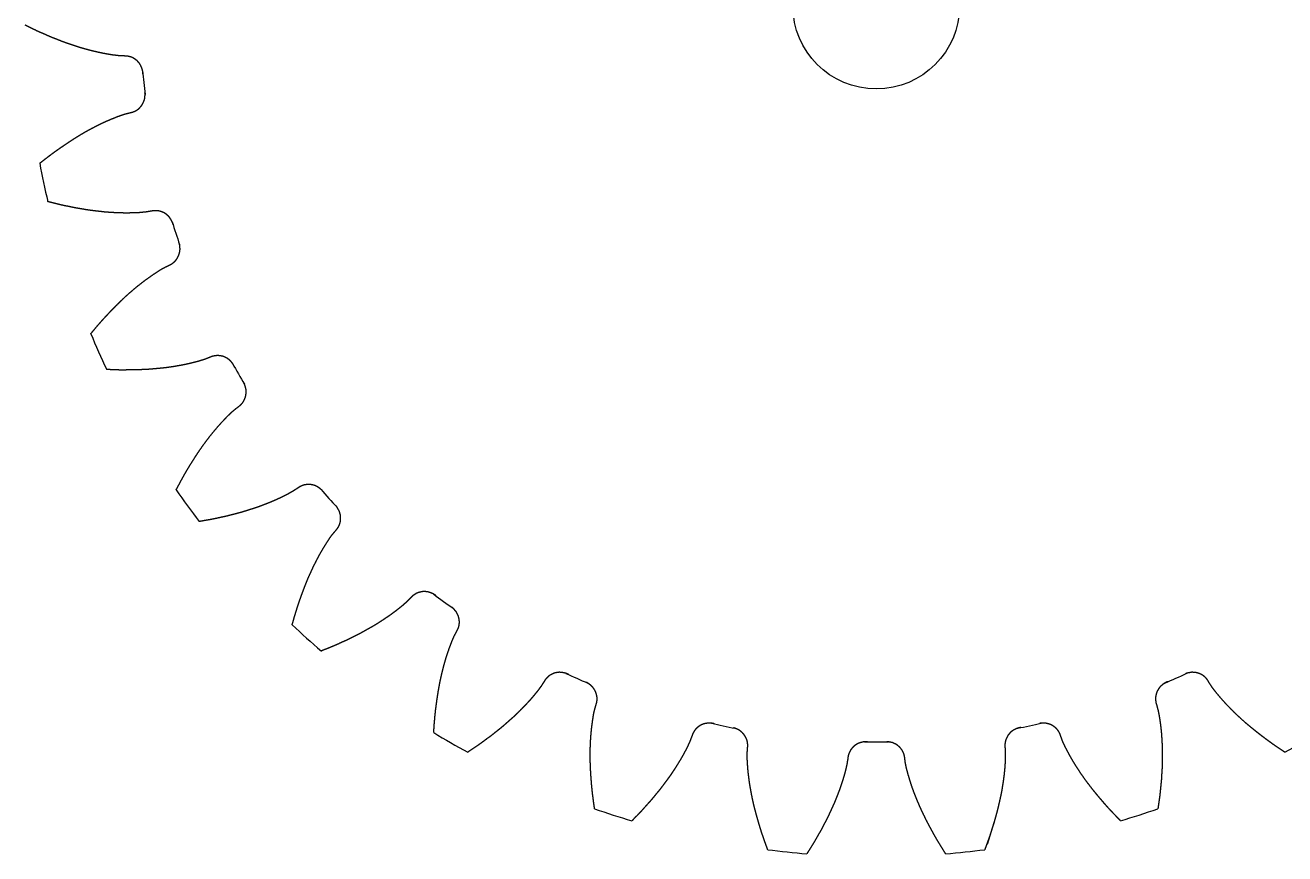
# Model space of a CAD drawing. Header units: millimetres. Extents: x -220 to 558, y -86 to 300.
# Drawn here: x 494.01 to 529.52, y 26.08 to 49.45 of the extents above; entities that cross this region are included whole.
import ezdxf

# ---------------------------------------------------------------- set-up
doc = ezdxf.new("R2010")
doc.units = ezdxf.units.MM
doc.header["$MEASUREMENT"] = 0
doc.layers.add('Untitled v10_Sketch14', color=7, linetype='Continuous')

msp = doc.modelspace()

# ---------------------------------------------------------------- linework, layer by layer
at = {"layer": 'Untitled v10_Sketch14'}
msp.add_line((521.35, 27.076), (521.125, 26.34), dxfattribs=at)
msp.add_circle((518, 50), 2.35, dxfattribs=at)
for centre, radius, start, end in [((518, 50), 20.765, 185.0748, 186.9402), ((518.37, 50.079), 24.379, 190.7016, 193.3011), ((518, 50), 20.765, 197.0748, 198.9402), ((518.346, 50.155), 24.379, 202.7016, 205.3011), ((518, 50), 20.765, 209.0748, 210.9402), ((518.306, 50.223), 24.379, 214.7016, 217.3011), ((518, 50), 20.765, 221.0748, 222.9402), ((518, 50), 20.765, 233.0748, 234.9402), ((518.253, 50.282), 24.379, 226.7016, 229.3011), ((518, 50), 20.765, 245.0748, 246.9402), ((518, 50), 20.765, 293.0748, 294.9402), ((518.189, 50.328), 24.379, 238.7016, 241.3011), ((518, 50), 20.765, 257.0748, 258.9402), ((518, 50), 20.764, 281.0748, 282.9402), ((517.81, 50.328), 24.379, 298.7016, 301.3011), ((518, 50), 20.765, 269.0748, 270.9402), ((518.116, 50.36), 24.379, 250.7016, 253.3011), ((517.882, 50.36), 24.379, 286.7016, 289.3011), ((518.039, 50.377), 24.379, 262.7016, 265.3011), ((517.96, 50.377), 24.379, 274.7016, 277.3011)]:
    msp.add_arc(centre, radius, start, end, dxfattribs=at)
for points in [[(497.325, 48.074), (497.326, 48.077), (497.326, 48.085), (497.327, 48.097), (497.326, 48.114), (497.323, 48.138), (497.317, 48.163), (497.31, 48.191), (497.301, 48.219), (497.291, 48.247), (497.281, 48.274), (497.27, 48.299), (497.259, 48.32), (497.249, 48.339), (497.239, 48.355), (497.229, 48.368), (497.218, 48.381), (497.208, 48.394), (497.197, 48.406), (497.186, 48.418), (497.176, 48.429), (497.167, 48.439), (497.159, 48.447), (497.151, 48.454), (497.141, 48.462), (497.13, 48.47), (497.115, 48.48), (497.098, 48.492), (497.08, 48.503), (497.062, 48.515), (497.045, 48.524), (497.03, 48.532), (497.017, 48.538), (497.004, 48.543), (496.992, 48.547), (496.98, 48.551), (496.967, 48.555), (496.953, 48.559), (496.936, 48.563), (496.918, 48.567), (496.899, 48.571), (496.881, 48.574), (496.864, 48.576), (496.849, 48.578), (496.835, 48.578), (496.821, 48.578), (496.806, 48.578), (496.789, 48.579), (496.77, 48.58), (496.749, 48.581), (496.728, 48.583), (496.709, 48.584), (496.691, 48.584), (496.675, 48.585), (496.661, 48.585), (496.648, 48.586), (496.634, 48.587), (496.619, 48.589), (496.602, 48.591), (496.583, 48.594), (496.561, 48.596), (496.539, 48.599), (496.516, 48.601), (496.496, 48.603), (496.479, 48.605), (496.466, 48.607), (496.457, 48.609), (496.451, 48.61), (496.448, 48.611), (496.445, 48.611), (496.438, 48.612), (496.427, 48.614), (496.41, 48.616), (496.387, 48.62), (496.361, 48.624), (496.335, 48.629), (496.311, 48.633), (496.292, 48.636), (496.278, 48.639), (496.266, 48.641), (496.254, 48.643), (496.24, 48.646), (496.223, 48.649), (496.202, 48.653), (496.179, 48.658), (496.153, 48.663), (496.126, 48.669), (496.099, 48.674), (496.07, 48.681), (496.04, 48.687), (496.008, 48.695), (495.973, 48.703), (495.936, 48.712), (495.897, 48.722), (495.855, 48.732), (495.813, 48.743), (495.77, 48.755), (495.727, 48.766), (495.685, 48.777), (495.645, 48.789), (495.607, 48.8), (495.57, 48.81), (495.535, 48.821), (495.501, 48.832), (495.468, 48.842), (495.436, 48.853), (495.404, 48.864), (495.372, 48.875), (495.338, 48.886), (495.304, 48.898), (495.269, 48.91), (495.232, 48.922), (495.196, 48.934), (495.159, 48.947), (495.123, 48.959), (495.088, 48.972), (495.055, 48.984), (495.024, 48.996), (494.994, 49.008), (494.965, 49.02), (494.937, 49.031), (494.908, 49.043), (494.878, 49.055), (494.846, 49.067), (494.814, 49.079), (494.781, 49.092), (494.749, 49.105), (494.717, 49.118), (494.686, 49.131), (494.656, 49.144), (494.627, 49.158), (494.596, 49.172), (494.564, 49.187), (494.529, 49.202), (494.491, 49.218), (494.45, 49.235), (494.408, 49.253), (494.364, 49.273), (494.32, 49.294), (494.276, 49.315), (494.233, 49.336), (494.191, 49.357), (494.153, 49.376), (494.117, 49.394), (494.084, 49.41), (494.054, 49.424), (494.034, 49.434), (494.019, 49.441), (494.011, 49.445), (494.006, 49.447)], [(494.416, 45.552), (494.43, 45.564), (494.458, 45.586), (494.5, 45.619), (494.552, 45.66), (494.613, 45.707), (494.67, 45.751), (494.723, 45.791), (494.772, 45.828), (494.818, 45.862), (494.862, 45.893), (494.904, 45.923), (494.945, 45.952), (494.986, 45.981), (495.029, 46.01), (495.074, 46.041), (495.12, 46.072), (495.169, 46.105), (495.22, 46.14), (495.274, 46.175), (495.329, 46.211), (495.387, 46.248), (495.447, 46.286), (495.51, 46.325), (495.576, 46.365), (495.644, 46.405), (495.716, 46.446), (495.79, 46.487), (495.866, 46.529), (495.943, 46.569), (496.021, 46.61), (496.099, 46.648), (496.176, 46.685), (496.25, 46.72), (496.323, 46.752), (496.392, 46.782), (496.457, 46.809), (496.519, 46.835), (496.578, 46.858), (496.632, 46.879), (496.684, 46.898), (496.732, 46.916), (496.779, 46.931), (496.824, 46.944), (496.867, 46.956), (496.91, 46.966), (496.952, 46.976), (496.994, 46.986), (497.035, 46.997), (497.076, 47.012), (497.115, 47.029), (497.153, 47.051), (497.189, 47.076), (497.222, 47.105), (497.251, 47.136), (497.277, 47.167), (497.299, 47.196), (497.315, 47.222), (497.327, 47.242), (497.334, 47.257), (497.339, 47.267), (497.343, 47.277), (497.347, 47.289), (497.353, 47.304), (497.36, 47.323), (497.367, 47.341), (497.372, 47.357), (497.375, 47.369), (497.376, 47.379), (497.377, 47.39), (497.378, 47.405), (497.38, 47.424), (497.383, 47.446), (497.386, 47.47), (497.388, 47.492), (497.388, 47.51), (497.387, 47.522), (497.385, 47.53), (497.383, 47.534), (497.382, 47.535)], [(498.177, 43.817), (498.177, 43.821), (498.176, 43.828), (498.174, 43.84), (498.17, 43.857), (498.162, 43.879), (498.151, 43.903), (498.138, 43.928), (498.124, 43.954), (498.108, 43.98), (498.092, 44.004), (498.076, 44.026), (498.061, 44.045), (498.048, 44.061), (498.034, 44.074), (498.022, 44.085), (498.009, 44.096), (497.996, 44.106), (497.983, 44.116), (497.97, 44.125), (497.958, 44.134), (497.947, 44.142), (497.937, 44.148), (497.928, 44.153), (497.917, 44.158), (497.904, 44.164), (497.887, 44.171), (497.869, 44.179), (497.849, 44.187), (497.829, 44.194), (497.81, 44.2), (497.794, 44.204), (497.779, 44.207), (497.766, 44.21), (497.753, 44.211), (497.741, 44.212), (497.728, 44.214), (497.712, 44.214), (497.695, 44.215), (497.677, 44.215), (497.658, 44.215), (497.639, 44.214), (497.622, 44.213), (497.607, 44.211), (497.593, 44.209), (497.58, 44.206), (497.565, 44.203), (497.548, 44.2), (497.529, 44.197), (497.508, 44.194), (497.488, 44.191), (497.468, 44.188), (497.451, 44.185), (497.436, 44.182), (497.422, 44.18), (497.408, 44.178), (497.394, 44.176), (497.379, 44.175), (497.362, 44.173), (497.343, 44.172), (497.322, 44.17), (497.299, 44.167), (497.277, 44.165), (497.256, 44.163), (497.239, 44.161), (497.226, 44.16), (497.217, 44.16), (497.211, 44.16), (497.208, 44.16), (497.204, 44.16), (497.198, 44.16), (497.187, 44.159), (497.169, 44.158), (497.146, 44.157), (497.12, 44.156), (497.093, 44.154), (497.07, 44.154), (497.05, 44.153), (497.036, 44.152), (497.023, 44.152), (497.012, 44.152), (496.997, 44.151), (496.98, 44.151), (496.959, 44.151), (496.935, 44.15), (496.909, 44.15), (496.881, 44.15), (496.853, 44.15), (496.824, 44.15), (496.793, 44.15), (496.76, 44.151), (496.724, 44.152), (496.686, 44.153), (496.645, 44.154), (496.603, 44.156), (496.559, 44.158), (496.514, 44.16), (496.47, 44.162), (496.427, 44.165), (496.386, 44.167), (496.346, 44.17), (496.308, 44.173), (496.271, 44.176), (496.236, 44.179), (496.201, 44.183), (496.168, 44.187), (496.134, 44.191), (496.1, 44.195), (496.065, 44.199), (496.029, 44.203), (495.992, 44.207), (495.954, 44.212), (495.915, 44.216), (495.877, 44.221), (495.839, 44.226), (495.803, 44.231), (495.768, 44.236), (495.735, 44.241), (495.703, 44.246), (495.673, 44.252), (495.642, 44.257), (495.611, 44.263), (495.579, 44.268), (495.546, 44.273), (495.512, 44.279), (495.478, 44.284), (495.443, 44.29), (495.409, 44.296), (495.377, 44.303), (495.344, 44.31), (495.312, 44.317), (495.28, 44.324), (495.245, 44.332), (495.208, 44.339), (495.167, 44.347), (495.124, 44.355), (495.079, 44.365), (495.032, 44.375), (494.984, 44.386), (494.936, 44.397), (494.89, 44.409), (494.846, 44.421), (494.804, 44.431), (494.765, 44.441), (494.729, 44.45), (494.697, 44.458), (494.675, 44.464), (494.66, 44.467), (494.65, 44.47), (494.646, 44.471)], [(495.856, 40.746), (495.868, 40.76), (495.891, 40.788), (495.924, 40.828), (495.967, 40.879), (496.017, 40.939), (496.063, 40.993), (496.107, 41.043), (496.147, 41.09), (496.185, 41.132), (496.221, 41.172), (496.256, 41.21), (496.29, 41.247), (496.325, 41.284), (496.361, 41.322), (496.398, 41.361), (496.437, 41.401), (496.478, 41.444), (496.521, 41.488), (496.565, 41.533), (496.612, 41.581), (496.661, 41.629), (496.712, 41.679), (496.766, 41.729), (496.822, 41.782), (496.88, 41.836), (496.942, 41.89), (497.005, 41.946), (497.071, 42.002), (497.138, 42.059), (497.206, 42.114), (497.274, 42.168), (497.342, 42.22), (497.408, 42.27), (497.471, 42.316), (497.533, 42.36), (497.591, 42.4), (497.647, 42.438), (497.699, 42.472), (497.748, 42.504), (497.794, 42.534), (497.838, 42.561), (497.881, 42.586), (497.922, 42.608), (497.962, 42.629), (498.001, 42.648), (498.041, 42.666), (498.08, 42.684), (498.118, 42.704), (498.154, 42.726), (498.189, 42.752), (498.222, 42.781), (498.251, 42.813), (498.278, 42.848), (498.3, 42.885), (498.319, 42.92), (498.334, 42.954), (498.345, 42.982), (498.352, 43.004), (498.356, 43.02), (498.359, 43.031), (498.36, 43.041), (498.362, 43.054), (498.365, 43.071), (498.368, 43.09), (498.37, 43.109), (498.372, 43.126), (498.372, 43.138), (498.372, 43.148), (498.37, 43.159), (498.368, 43.174), (498.367, 43.193), (498.365, 43.216), (498.363, 43.239), (498.36, 43.261), (498.356, 43.279), (498.352, 43.291), (498.349, 43.298), (498.347, 43.301), (498.345, 43.303)], [(499.896, 39.831), (499.895, 39.834), (499.893, 39.842), (499.888, 39.853), (499.88, 39.868), (499.868, 39.888), (499.852, 39.91), (499.835, 39.932), (499.815, 39.954), (499.795, 39.975), (499.774, 39.996), (499.754, 40.014), (499.735, 40.029), (499.718, 40.042), (499.703, 40.053), (499.688, 40.061), (499.673, 40.068), (499.659, 40.076), (499.643, 40.082), (499.629, 40.089), (499.615, 40.095), (499.603, 40.1), (499.592, 40.104), (499.582, 40.108), (499.57, 40.111), (499.556, 40.114), (499.539, 40.117), (499.519, 40.121), (499.498, 40.124), (499.477, 40.127), (499.457, 40.129), (499.44, 40.13), (499.425, 40.13), (499.412, 40.129), (499.399, 40.128), (499.387, 40.127), (499.374, 40.125), (499.359, 40.123), (499.342, 40.12), (499.324, 40.116), (499.305, 40.112), (499.287, 40.108), (499.27, 40.103), (499.256, 40.098), (499.243, 40.092), (499.231, 40.087), (499.217, 40.081), (499.201, 40.074), (499.183, 40.067), (499.163, 40.06), (499.144, 40.053), (499.126, 40.046), (499.109, 40.04), (499.095, 40.034), (499.081, 40.028), (499.069, 40.024), (499.056, 40.019), (499.041, 40.015), (499.025, 40.01), (499.006, 40.004), (498.986, 39.998), (498.964, 39.991), (498.943, 39.984), (498.923, 39.978), (498.907, 39.972), (498.894, 39.969), (498.885, 39.967), (498.88, 39.966), (498.876, 39.965), (498.873, 39.964), (498.867, 39.962), (498.856, 39.959), (498.839, 39.955), (498.817, 39.949), (498.791, 39.942), (498.766, 39.935), (498.743, 39.93), (498.724, 39.925), (498.709, 39.921), (498.698, 39.919), (498.686, 39.916), (498.672, 39.913), (498.655, 39.909), (498.635, 39.904), (498.611, 39.899), (498.586, 39.893), (498.559, 39.887), (498.531, 39.881), (498.503, 39.875), (498.472, 39.869), (498.44, 39.863), (498.405, 39.856), (498.367, 39.849), (498.327, 39.842), (498.285, 39.835), (498.242, 39.828), (498.198, 39.82), (498.155, 39.813), (498.112, 39.807), (498.071, 39.801), (498.031, 39.795), (497.993, 39.79), (497.957, 39.786), (497.921, 39.782), (497.887, 39.778), (497.854, 39.775), (497.82, 39.771), (497.786, 39.768), (497.751, 39.765), (497.715, 39.762), (497.677, 39.758), (497.639, 39.755), (497.601, 39.751), (497.562, 39.748), (497.524, 39.744), (497.487, 39.742), (497.452, 39.739), (497.419, 39.738), (497.387, 39.736), (497.356, 39.735), (497.325, 39.734), (497.293, 39.733), (497.261, 39.732), (497.228, 39.73), (497.193, 39.728), (497.158, 39.726), (497.123, 39.725), (497.089, 39.724), (497.055, 39.723), (497.023, 39.724), (496.99, 39.724), (496.956, 39.724), (496.921, 39.725), (496.883, 39.724), (496.842, 39.723), (496.798, 39.723), (496.751, 39.722), (496.703, 39.722), (496.654, 39.723), (496.605, 39.725), (496.557, 39.726), (496.512, 39.728), (496.468, 39.73), (496.428, 39.732), (496.392, 39.733), (496.359, 39.735), (496.336, 39.735), (496.32, 39.736), (496.31, 39.736), (496.306, 39.736)], [(498.264, 36.344), (498.272, 36.361), (498.289, 36.393), (498.313, 36.439), (498.345, 36.498), (498.381, 36.566), (498.415, 36.629), (498.447, 36.687), (498.477, 36.741), (498.506, 36.79), (498.533, 36.837), (498.559, 36.881), (498.585, 36.925), (498.611, 36.968), (498.638, 37.012), (498.666, 37.058), (498.696, 37.106), (498.727, 37.156), (498.76, 37.208), (498.794, 37.262), (498.83, 37.318), (498.868, 37.375), (498.908, 37.434), (498.949, 37.495), (498.993, 37.558), (499.039, 37.623), (499.088, 37.689), (499.139, 37.757), (499.191, 37.826), (499.245, 37.895), (499.3, 37.963), (499.356, 38.03), (499.411, 38.095), (499.465, 38.157), (499.518, 38.216), (499.569, 38.271), (499.617, 38.323), (499.664, 38.371), (499.708, 38.416), (499.749, 38.458), (499.788, 38.496), (499.826, 38.532), (499.862, 38.565), (499.897, 38.595), (499.932, 38.624), (499.967, 38.65), (500.002, 38.676), (500.036, 38.702), (500.069, 38.73), (500.1, 38.759), (500.129, 38.792), (500.155, 38.827), (500.177, 38.864), (500.196, 38.904), (500.21, 38.944), (500.221, 38.983), (500.229, 39.019), (500.233, 39.049), (500.236, 39.072), (500.237, 39.089), (500.237, 39.1), (500.236, 39.11), (500.236, 39.123), (500.235, 39.14), (500.233, 39.159), (500.232, 39.179), (500.23, 39.195), (500.228, 39.207), (500.225, 39.217), (500.221, 39.227), (500.217, 39.241), (500.211, 39.26), (500.204, 39.282), (500.198, 39.304), (500.19, 39.325), (500.183, 39.342), (500.177, 39.353), (500.172, 39.358), (500.169, 39.361), (500.167, 39.363)], [(502.406, 36.289), (502.404, 36.292), (502.4, 36.299), (502.394, 36.309), (502.383, 36.322), (502.366, 36.339), (502.347, 36.357), (502.325, 36.375), (502.301, 36.393), (502.277, 36.409), (502.252, 36.425), (502.229, 36.439), (502.207, 36.45), (502.188, 36.459), (502.171, 36.466), (502.155, 36.471), (502.139, 36.475), (502.123, 36.479), (502.107, 36.483), (502.091, 36.486), (502.076, 36.489), (502.063, 36.492), (502.052, 36.493), (502.041, 36.494), (502.029, 36.495), (502.015, 36.495), (501.997, 36.495), (501.977, 36.494), (501.955, 36.493), (501.934, 36.491), (501.915, 36.489), (501.898, 36.487), (501.883, 36.484), (501.87, 36.48), (501.858, 36.477), (501.846, 36.473), (501.834, 36.468), (501.82, 36.463), (501.804, 36.457), (501.787, 36.449), (501.769, 36.441), (501.752, 36.433), (501.737, 36.425), (501.725, 36.417), (501.713, 36.409), (501.702, 36.401), (501.69, 36.392), (501.675, 36.383), (501.659, 36.372), (501.642, 36.361), (501.624, 36.35), (501.607, 36.34), (501.593, 36.33), (501.58, 36.321), (501.568, 36.313), (501.557, 36.306), (501.545, 36.298), (501.531, 36.291), (501.516, 36.283), (501.499, 36.274), (501.481, 36.263), (501.461, 36.252), (501.442, 36.241), (501.424, 36.23), (501.409, 36.222), (501.397, 36.216), (501.389, 36.212), (501.384, 36.21), (501.381, 36.208), (501.377, 36.207), (501.372, 36.204), (501.362, 36.198), (501.347, 36.19), (501.326, 36.18), (501.302, 36.168), (501.279, 36.156), (501.257, 36.146), (501.24, 36.137), (501.226, 36.131), (501.216, 36.126), (501.205, 36.121), (501.192, 36.115), (501.176, 36.107), (501.157, 36.098), (501.135, 36.088), (501.111, 36.077), (501.086, 36.066), (501.061, 36.054), (501.034, 36.043), (501.005, 36.03), (500.975, 36.017), (500.942, 36.004), (500.907, 35.989), (500.869, 35.974), (500.83, 35.958), (500.789, 35.942), (500.747, 35.926), (500.706, 35.91), (500.666, 35.895), (500.627, 35.88), (500.589, 35.866), (500.553, 35.854), (500.518, 35.842), (500.485, 35.83), (500.452, 35.82), (500.42, 35.809), (500.387, 35.799), (500.355, 35.789), (500.321, 35.779), (500.286, 35.768), (500.251, 35.757), (500.214, 35.745), (500.177, 35.734), (500.14, 35.722), (500.104, 35.711), (500.068, 35.701), (500.034, 35.691), (500.002, 35.683), (499.971, 35.675), (499.941, 35.667), (499.911, 35.66), (499.881, 35.652), (499.849, 35.644), (499.817, 35.636), (499.783, 35.627), (499.75, 35.618), (499.716, 35.609), (499.682, 35.601), (499.65, 35.593), (499.618, 35.587), (499.585, 35.58), (499.552, 35.574), (499.518, 35.566), (499.481, 35.558), (499.441, 35.549), (499.398, 35.539), (499.352, 35.529), (499.305, 35.519), (499.257, 35.51), (499.209, 35.501), (499.162, 35.493), (499.117, 35.485), (499.074, 35.478), (499.034, 35.471), (498.998, 35.465), (498.966, 35.459), (498.943, 35.455), (498.928, 35.452), (498.918, 35.45), (498.914, 35.45)], [(501.534, 32.539), (501.539, 32.557), (501.549, 32.592), (501.563, 32.642), (501.581, 32.706), (501.603, 32.781), (501.623, 32.849), (501.643, 32.913), (501.661, 32.972), (501.678, 33.026), (501.695, 33.077), (501.711, 33.126), (501.727, 33.174), (501.744, 33.221), (501.761, 33.27), (501.779, 33.321), (501.798, 33.374), (501.819, 33.43), (501.84, 33.487), (501.862, 33.547), (501.886, 33.609), (501.911, 33.673), (501.937, 33.739), (501.965, 33.808), (501.995, 33.878), (502.027, 33.951), (502.061, 34.026), (502.096, 34.103), (502.133, 34.181), (502.172, 34.26), (502.212, 34.338), (502.252, 34.415), (502.292, 34.49), (502.332, 34.562), (502.372, 34.631), (502.41, 34.696), (502.447, 34.756), (502.482, 34.813), (502.516, 34.866), (502.548, 34.915), (502.578, 34.961), (502.607, 35.004), (502.636, 35.044), (502.664, 35.081), (502.692, 35.116), (502.721, 35.149), (502.749, 35.182), (502.777, 35.214), (502.804, 35.248), (502.829, 35.283), (502.85, 35.321), (502.868, 35.361), (502.882, 35.402), (502.892, 35.445), (502.898, 35.487), (502.9, 35.527), (502.9, 35.564), (502.898, 35.594), (502.896, 35.618), (502.894, 35.634), (502.891, 35.645), (502.889, 35.655), (502.885, 35.667), (502.881, 35.683), (502.876, 35.702), (502.87, 35.721), (502.865, 35.737), (502.86, 35.748), (502.855, 35.757), (502.85, 35.766), (502.842, 35.779), (502.833, 35.796), (502.822, 35.816), (502.81, 35.837), (502.799, 35.855), (502.788, 35.871), (502.78, 35.88), (502.774, 35.884), (502.77, 35.886), (502.769, 35.887)], [(505.597, 33.347), (505.595, 33.349), (505.59, 33.355), (505.581, 33.363), (505.568, 33.374), (505.548, 33.388), (505.525, 33.401), (505.5, 33.414), (505.474, 33.426), (505.446, 33.437), (505.419, 33.447), (505.393, 33.456), (505.37, 33.463), (505.349, 33.467), (505.331, 33.47), (505.314, 33.472), (505.297, 33.473), (505.281, 33.473), (505.264, 33.474), (505.248, 33.474), (505.233, 33.474), (505.22, 33.473), (505.209, 33.473), (505.198, 33.472), (505.186, 33.47), (505.172, 33.467), (505.155, 33.463), (505.135, 33.458), (505.114, 33.452), (505.094, 33.446), (505.075, 33.44), (505.059, 33.434), (505.046, 33.428), (505.034, 33.422), (505.023, 33.416), (505.012, 33.41), (505, 33.403), (504.988, 33.395), (504.973, 33.385), (504.958, 33.374), (504.943, 33.363), (504.928, 33.351), (504.915, 33.34), (504.904, 33.33), (504.895, 33.32), (504.885, 33.31), (504.875, 33.299), (504.863, 33.286), (504.85, 33.272), (504.835, 33.258), (504.82, 33.244), (504.806, 33.23), (504.794, 33.217), (504.783, 33.206), (504.773, 33.196), (504.763, 33.186), (504.753, 33.177), (504.742, 33.167), (504.729, 33.155), (504.714, 33.143), (504.698, 33.129), (504.681, 33.114), (504.664, 33.099), (504.649, 33.085), (504.636, 33.073), (504.626, 33.065), (504.619, 33.059), (504.614, 33.056), (504.611, 33.054), (504.608, 33.052), (504.604, 33.048), (504.595, 33.041), (504.582, 33.03), (504.564, 33.015), (504.543, 32.999), (504.522, 32.982), (504.503, 32.968), (504.488, 32.956), (504.477, 32.947), (504.467, 32.939), (504.458, 32.932), (504.446, 32.923), (504.432, 32.913), (504.415, 32.9), (504.396, 32.886), (504.375, 32.87), (504.353, 32.854), (504.33, 32.837), (504.307, 32.82), (504.281, 32.802), (504.254, 32.783), (504.225, 32.763), (504.193, 32.742), (504.16, 32.719), (504.124, 32.695), (504.088, 32.671), (504.051, 32.646), (504.014, 32.622), (503.977, 32.599), (503.942, 32.576), (503.908, 32.555), (503.875, 32.535), (503.844, 32.516), (503.814, 32.498), (503.784, 32.481), (503.754, 32.464), (503.725, 32.448), (503.695, 32.431), (503.664, 32.414), (503.633, 32.396), (503.6, 32.378), (503.567, 32.359), (503.533, 32.34), (503.499, 32.321), (503.465, 32.303), (503.433, 32.285), (503.402, 32.269), (503.372, 32.254), (503.343, 32.239), (503.315, 32.226), (503.288, 32.212), (503.259, 32.199), (503.231, 32.184), (503.201, 32.169), (503.17, 32.153), (503.139, 32.137), (503.107, 32.122), (503.076, 32.107), (503.046, 32.093), (503.016, 32.08), (502.986, 32.067), (502.955, 32.053), (502.922, 32.039), (502.888, 32.023), (502.851, 32.006), (502.811, 31.987), (502.769, 31.968), (502.725, 31.949), (502.679, 31.93), (502.634, 31.911), (502.59, 31.893), (502.547, 31.876), (502.507, 31.86), (502.47, 31.846), (502.436, 31.832), (502.405, 31.82), (502.384, 31.811), (502.369, 31.805), (502.36, 31.801), (502.356, 31.799)], [(505.524, 29.497), (505.525, 29.516), (505.528, 29.552), (505.531, 29.604), (505.536, 29.671), (505.541, 29.748), (505.547, 29.819), (505.553, 29.885), (505.558, 29.947), (505.564, 30.003), (505.57, 30.057), (505.575, 30.108), (505.581, 30.158), (505.588, 30.208), (505.594, 30.26), (505.602, 30.313), (505.609, 30.369), (505.617, 30.427), (505.626, 30.488), (505.636, 30.552), (505.646, 30.617), (505.657, 30.685), (505.669, 30.755), (505.682, 30.828), (505.697, 30.903), (505.713, 30.981), (505.73, 31.061), (505.749, 31.144), (505.769, 31.228), (505.79, 31.313), (505.813, 31.398), (505.836, 31.482), (505.86, 31.563), (505.884, 31.642), (505.909, 31.717), (505.933, 31.789), (505.956, 31.856), (505.979, 31.919), (506.001, 31.977), (506.022, 32.032), (506.042, 32.083), (506.061, 32.131), (506.081, 32.176), (506.101, 32.218), (506.121, 32.258), (506.142, 32.297), (506.164, 32.335), (506.184, 32.373), (506.203, 32.411), (506.22, 32.451), (506.233, 32.492), (506.242, 32.534), (506.247, 32.578), (506.248, 32.622), (506.245, 32.664), (506.239, 32.704), (506.231, 32.74), (506.224, 32.769), (506.216, 32.792), (506.211, 32.807), (506.206, 32.817), (506.201, 32.827), (506.196, 32.838), (506.188, 32.853), (506.179, 32.87), (506.17, 32.887), (506.161, 32.902), (506.154, 32.912), (506.148, 32.919), (506.14, 32.927), (506.13, 32.938), (506.117, 32.953), (506.103, 32.97), (506.087, 32.988), (506.072, 33.004), (506.058, 33.017), (506.048, 33.024), (506.042, 33.027), (506.038, 33.028), (506.036, 33.029)], [(509.331, 31.132), (509.328, 31.134), (509.322, 31.138), (509.312, 31.145), (509.296, 31.153), (509.274, 31.162), (509.249, 31.17), (509.222, 31.177), (509.193, 31.184), (509.164, 31.189), (509.135, 31.193), (509.108, 31.196), (509.084, 31.198), (509.063, 31.198), (509.044, 31.198), (509.027, 31.196), (509.011, 31.193), (508.995, 31.19), (508.979, 31.187), (508.963, 31.184), (508.948, 31.18), (508.936, 31.178), (508.925, 31.175), (508.914, 31.171), (508.903, 31.167), (508.89, 31.161), (508.874, 31.153), (508.855, 31.144), (508.836, 31.135), (508.818, 31.125), (508.801, 31.115), (508.786, 31.106), (508.774, 31.097), (508.764, 31.089), (508.754, 31.08), (508.745, 31.072), (508.735, 31.063), (508.724, 31.052), (508.713, 31.04), (508.7, 31.026), (508.687, 31.012), (508.675, 30.997), (508.665, 30.984), (508.656, 30.971), (508.649, 30.96), (508.642, 30.948), (508.634, 30.935), (508.625, 30.92), (508.615, 30.904), (508.603, 30.887), (508.592, 30.869), (508.581, 30.853), (508.571, 30.838), (508.563, 30.825), (508.556, 30.813), (508.548, 30.801), (508.54, 30.79), (508.531, 30.778), (508.521, 30.764), (508.509, 30.749), (508.496, 30.732), (508.483, 30.713), (508.47, 30.695), (508.458, 30.679), (508.447, 30.665), (508.439, 30.654), (508.433, 30.648), (508.429, 30.643), (508.427, 30.641), (508.425, 30.638), (508.421, 30.633), (508.414, 30.624), (508.403, 30.611), (508.389, 30.593), (508.372, 30.572), (508.355, 30.552), (508.34, 30.534), (508.327, 30.519), (508.318, 30.508), (508.31, 30.498), (508.302, 30.489), (508.293, 30.479), (508.281, 30.465), (508.267, 30.449), (508.252, 30.431), (508.234, 30.412), (508.216, 30.391), (508.197, 30.37), (508.178, 30.349), (508.157, 30.326), (508.134, 30.302), (508.11, 30.276), (508.083, 30.248), (508.055, 30.219), (508.025, 30.188), (507.995, 30.157), (507.963, 30.125), (507.932, 30.094), (507.902, 30.064), (507.872, 30.034), (507.843, 30.007), (507.815, 29.98), (507.788, 29.955), (507.762, 29.931), (507.737, 29.908), (507.711, 29.886), (507.686, 29.863), (507.66, 29.841), (507.634, 29.818), (507.607, 29.794), (507.579, 29.769), (507.55, 29.744), (507.521, 29.718), (507.491, 29.692), (507.463, 29.667), (507.434, 29.644), (507.407, 29.621), (507.381, 29.6), (507.356, 29.58), (507.332, 29.561), (507.307, 29.542), (507.283, 29.523), (507.257, 29.503), (507.231, 29.482), (507.204, 29.46), (507.177, 29.438), (507.15, 29.416), (507.123, 29.395), (507.096, 29.375), (507.069, 29.356), (507.042, 29.337), (507.015, 29.318), (506.986, 29.297), (506.956, 29.274), (506.923, 29.249), (506.888, 29.223), (506.85, 29.195), (506.811, 29.167), (506.771, 29.139), (506.731, 29.112), (506.691, 29.085), (506.653, 29.059), (506.617, 29.036), (506.583, 29.013), (506.553, 28.993), (506.526, 28.975), (506.507, 28.962), (506.494, 28.953), (506.486, 28.947), (506.482, 28.944)], [(510.06, 27.352), (510.057, 27.37), (510.052, 27.406), (510.044, 27.457), (510.035, 27.523), (510.024, 27.6), (510.015, 27.671), (510.007, 27.737), (509.999, 27.798), (509.993, 27.855), (509.988, 27.908), (509.983, 27.959), (509.978, 28.01), (509.974, 28.06), (509.97, 28.112), (509.966, 28.166), (509.961, 28.222), (509.957, 28.281), (509.953, 28.342), (509.949, 28.406), (509.946, 28.472), (509.942, 28.541), (509.94, 28.612), (509.938, 28.686), (509.936, 28.762), (509.936, 28.842), (509.936, 28.924), (509.937, 29.009), (509.939, 29.095), (509.942, 29.183), (509.947, 29.27), (509.952, 29.357), (509.959, 29.442), (509.966, 29.524), (509.974, 29.603), (509.983, 29.678), (509.992, 29.748), (510.001, 29.814), (510.01, 29.876), (510.019, 29.934), (510.028, 29.989), (510.037, 30.04), (510.047, 30.087), (510.058, 30.133), (510.07, 30.176), (510.082, 30.219), (510.095, 30.26), (510.107, 30.301), (510.118, 30.343), (510.126, 30.385), (510.13, 30.428), (510.131, 30.472), (510.126, 30.515), (510.118, 30.558), (510.106, 30.599), (510.092, 30.637), (510.077, 30.67), (510.063, 30.697), (510.052, 30.718), (510.043, 30.732), (510.036, 30.741), (510.03, 30.749), (510.022, 30.758), (510.011, 30.771), (509.999, 30.787), (509.986, 30.802), (509.975, 30.814), (509.966, 30.822), (509.958, 30.828), (509.949, 30.835), (509.937, 30.843), (509.921, 30.855), (509.903, 30.869), (509.884, 30.883), (509.866, 30.895), (509.85, 30.905), (509.839, 30.91), (509.832, 30.912), (509.828, 30.912), (509.826, 30.912)], [(526.221, 30.932), (526.217, 30.932), (526.21, 30.93), (526.199, 30.927), (526.182, 30.92), (526.161, 30.91), (526.138, 30.897), (526.114, 30.882), (526.09, 30.865), (526.067, 30.847), (526.044, 30.828), (526.024, 30.81), (526.007, 30.793), (525.992, 30.778), (525.98, 30.763), (525.97, 30.749), (525.961, 30.736), (525.953, 30.722), (525.944, 30.707), (525.936, 30.693), (525.929, 30.681), (525.922, 30.669), (525.917, 30.659), (525.913, 30.649), (525.909, 30.638), (525.904, 30.624), (525.899, 30.607), (525.893, 30.587), (525.888, 30.567), (525.883, 30.546), (525.879, 30.527), (525.876, 30.51), (525.875, 30.495), (525.874, 30.482), (525.873, 30.469), (525.873, 30.457), (525.874, 30.443), (525.874, 30.428), (525.876, 30.411), (525.877, 30.393), (525.879, 30.374), (525.882, 30.355), (525.885, 30.338), (525.889, 30.324), (525.893, 30.31), (525.897, 30.297), (525.902, 30.283), (525.906, 30.266), (525.911, 30.248), (525.916, 30.228), (525.921, 30.207), (525.926, 30.188), (525.931, 30.171), (525.935, 30.156), (525.939, 30.143), (525.943, 30.13), (525.946, 30.116), (525.949, 30.101), (525.952, 30.084), (525.956, 30.065), (525.96, 30.044), (525.965, 30.022), (525.969, 30), (525.973, 29.98), (525.977, 29.963), (525.979, 29.95), (525.98, 29.941), (525.981, 29.936), (525.981, 29.932), (525.982, 29.929), (525.983, 29.922), (525.985, 29.911), (525.988, 29.894), (525.991, 29.871), (525.995, 29.845), (525.999, 29.819), (526.002, 29.795), (526.005, 29.776), (526.007, 29.762), (526.009, 29.75), (526.01, 29.738), (526.012, 29.724), (526.014, 29.706), (526.017, 29.685), (526.019, 29.662), (526.022, 29.636), (526.025, 29.608), (526.028, 29.58), (526.031, 29.551), (526.034, 29.52), (526.037, 29.488), (526.04, 29.452), (526.043, 29.414), (526.046, 29.373), (526.049, 29.331), (526.051, 29.287), (526.054, 29.243), (526.056, 29.198), (526.058, 29.155), (526.06, 29.114), (526.062, 29.074), (526.063, 29.035), (526.063, 28.999), (526.064, 28.963), (526.064, 28.929), (526.063, 28.895), (526.063, 28.861), (526.063, 28.827), (526.062, 28.792), (526.062, 28.756), (526.061, 28.718), (526.061, 28.68), (526.06, 28.641), (526.06, 28.602), (526.059, 28.564), (526.058, 28.527), (526.057, 28.492), (526.055, 28.459), (526.053, 28.427), (526.051, 28.396), (526.048, 28.365), (526.046, 28.334), (526.044, 28.301), (526.042, 28.268), (526.041, 28.233), (526.039, 28.198), (526.037, 28.164), (526.034, 28.129), (526.031, 28.096), (526.027, 28.063), (526.024, 28.031), (526.02, 27.997), (526.016, 27.962), (526.012, 27.924), (526.009, 27.883), (526.005, 27.839), (526, 27.793), (525.995, 27.745), (525.989, 27.697), (525.983, 27.648), (525.976, 27.601), (525.969, 27.556), (525.963, 27.513), (525.957, 27.473), (525.952, 27.437), (525.947, 27.404), (525.944, 27.381), (525.942, 27.366), (525.941, 27.356), (525.94, 27.352)], [(529.518, 28.944), (529.503, 28.955), (529.473, 28.975), (529.429, 29.004), (529.374, 29.041), (529.31, 29.084), (529.251, 29.125), (529.196, 29.163), (529.146, 29.198), (529.099, 29.232), (529.056, 29.263), (529.015, 29.294), (528.974, 29.324), (528.934, 29.355), (528.893, 29.386), (528.85, 29.419), (528.806, 29.454), (528.759, 29.49), (528.711, 29.528), (528.661, 29.568), (528.609, 29.609), (528.556, 29.653), (528.501, 29.699), (528.445, 29.747), (528.387, 29.797), (528.327, 29.85), (528.266, 29.905), (528.204, 29.962), (528.141, 30.022), (528.079, 30.083), (528.016, 30.145), (527.956, 30.207), (527.897, 30.268), (527.841, 30.328), (527.788, 30.387), (527.738, 30.444), (527.691, 30.498), (527.648, 30.549), (527.608, 30.597), (527.571, 30.643), (527.537, 30.686), (527.506, 30.726), (527.477, 30.766), (527.45, 30.804), (527.425, 30.842), (527.402, 30.879), (527.38, 30.917), (527.358, 30.953), (527.334, 30.989), (527.308, 31.023), (527.279, 31.055), (527.247, 31.085), (527.212, 31.111), (527.174, 31.133), (527.136, 31.152), (527.098, 31.167), (527.063, 31.178), (527.034, 31.186), (527.011, 31.191), (526.995, 31.194), (526.984, 31.195), (526.973, 31.195), (526.961, 31.196), (526.944, 31.197), (526.924, 31.198), (526.905, 31.198), (526.888, 31.198), (526.876, 31.197), (526.866, 31.195), (526.855, 31.193), (526.841, 31.189), (526.822, 31.186), (526.8, 31.182), (526.776, 31.177), (526.755, 31.172), (526.737, 31.166), (526.726, 31.161), (526.72, 31.157), (526.717, 31.154), (526.715, 31.153)], [(513.443, 29.742), (513.44, 29.743), (513.433, 29.746), (513.422, 29.75), (513.405, 29.755), (513.381, 29.759), (513.355, 29.762), (513.327, 29.764), (513.298, 29.764), (513.268, 29.763), (513.239, 29.761), (513.212, 29.759), (513.188, 29.755), (513.167, 29.751), (513.149, 29.746), (513.133, 29.741), (513.118, 29.735), (513.103, 29.729), (513.087, 29.722), (513.072, 29.716), (513.059, 29.71), (513.047, 29.704), (513.037, 29.699), (513.027, 29.693), (513.017, 29.687), (513.006, 29.678), (512.991, 29.668), (512.975, 29.655), (512.959, 29.642), (512.943, 29.628), (512.928, 29.615), (512.916, 29.603), (512.906, 29.592), (512.898, 29.582), (512.89, 29.572), (512.883, 29.561), (512.875, 29.55), (512.867, 29.538), (512.858, 29.523), (512.848, 29.507), (512.839, 29.491), (512.83, 29.474), (512.823, 29.459), (512.817, 29.445), (512.812, 29.431), (512.808, 29.418), (512.803, 29.404), (512.797, 29.388), (512.79, 29.37), (512.782, 29.351), (512.775, 29.331), (512.768, 29.313), (512.761, 29.297), (512.756, 29.282), (512.751, 29.269), (512.746, 29.256), (512.741, 29.243), (512.735, 29.229), (512.727, 29.214), (512.719, 29.196), (512.71, 29.177), (512.701, 29.156), (512.692, 29.136), (512.683, 29.117), (512.676, 29.101), (512.67, 29.089), (512.666, 29.081), (512.663, 29.077), (512.661, 29.074), (512.66, 29.07), (512.657, 29.065), (512.652, 29.055), (512.644, 29.039), (512.634, 29.018), (512.621, 28.995), (512.609, 28.972), (512.598, 28.951), (512.589, 28.933), (512.582, 28.92), (512.576, 28.91), (512.571, 28.899), (512.564, 28.887), (512.555, 28.872), (512.545, 28.853), (512.533, 28.832), (512.52, 28.809), (512.507, 28.786), (512.493, 28.761), (512.478, 28.736), (512.462, 28.709), (512.445, 28.681), (512.427, 28.651), (512.407, 28.618), (512.385, 28.583), (512.362, 28.547), (512.339, 28.51), (512.315, 28.473), (512.291, 28.436), (512.267, 28.4), (512.244, 28.365), (512.222, 28.332), (512.2, 28.3), (512.179, 28.27), (512.159, 28.241), (512.138, 28.213), (512.118, 28.186), (512.098, 28.159), (512.078, 28.131), (512.056, 28.103), (512.035, 28.074), (512.013, 28.044), (511.99, 28.014), (511.967, 27.982), (511.943, 27.951), (511.92, 27.921), (511.898, 27.892), (511.876, 27.864), (511.855, 27.838), (511.834, 27.814), (511.814, 27.79), (511.794, 27.766), (511.774, 27.742), (511.754, 27.717), (511.733, 27.691), (511.711, 27.664), (511.689, 27.637), (511.667, 27.61), (511.644, 27.584), (511.622, 27.559), (511.6, 27.534), (511.578, 27.51), (511.555, 27.486), (511.531, 27.459), (511.506, 27.431), (511.479, 27.4), (511.45, 27.367), (511.42, 27.332), (511.387, 27.296), (511.354, 27.26), (511.32, 27.225), (511.287, 27.191), (511.255, 27.158), (511.224, 27.127), (511.196, 27.098), (511.171, 27.072), (511.148, 27.049), (511.132, 27.032), (511.121, 27.02), (511.115, 27.013), (511.111, 27.01)], [(514.942, 26.196), (514.936, 26.213), (514.923, 26.247), (514.905, 26.296), (514.882, 26.358), (514.856, 26.431), (514.832, 26.499), (514.81, 26.562), (514.79, 26.62), (514.772, 26.674), (514.756, 26.725), (514.74, 26.774), (514.726, 26.822), (514.711, 26.871), (514.696, 26.921), (514.681, 26.972), (514.665, 27.026), (514.649, 27.083), (514.632, 27.142), (514.615, 27.204), (514.598, 27.268), (514.58, 27.334), (514.563, 27.403), (514.545, 27.475), (514.528, 27.55), (514.511, 27.628), (514.494, 27.708), (514.478, 27.791), (514.462, 27.876), (514.447, 27.963), (514.433, 28.049), (514.42, 28.135), (514.409, 28.219), (514.399, 28.301), (514.39, 28.38), (514.383, 28.455), (514.377, 28.526), (514.373, 28.592), (514.369, 28.655), (514.365, 28.714), (514.363, 28.769), (514.361, 28.82), (514.361, 28.869), (514.362, 28.916), (514.364, 28.961), (514.368, 29.005), (514.372, 29.048), (514.375, 29.091), (514.377, 29.133), (514.376, 29.176), (514.372, 29.219), (514.363, 29.262), (514.349, 29.304), (514.332, 29.344), (514.312, 29.382), (514.291, 29.416), (514.269, 29.445), (514.25, 29.469), (514.234, 29.487), (514.223, 29.498), (514.214, 29.506), (514.207, 29.512), (514.197, 29.52), (514.183, 29.531), (514.168, 29.543), (514.153, 29.555), (514.139, 29.565), (514.129, 29.571), (514.12, 29.575), (514.109, 29.579), (514.096, 29.585), (514.078, 29.594), (514.058, 29.603), (514.036, 29.613), (514.016, 29.622), (513.998, 29.628), (513.986, 29.63), (513.979, 29.631), (513.975, 29.63), (513.973, 29.63)], [(522.077, 29.64), (522.073, 29.64), (522.066, 29.64), (522.054, 29.639), (522.037, 29.636), (522.013, 29.63), (521.989, 29.623), (521.962, 29.613), (521.935, 29.601), (521.908, 29.588), (521.883, 29.574), (521.859, 29.561), (521.838, 29.548), (521.821, 29.536), (521.806, 29.524), (521.794, 29.513), (521.782, 29.501), (521.771, 29.489), (521.76, 29.477), (521.749, 29.465), (521.739, 29.454), (521.73, 29.444), (521.723, 29.435), (521.717, 29.427), (521.71, 29.416), (521.703, 29.404), (521.694, 29.388), (521.685, 29.37), (521.675, 29.351), (521.666, 29.332), (521.658, 29.315), (521.652, 29.298), (521.647, 29.284), (521.644, 29.271), (521.641, 29.259), (521.638, 29.247), (521.636, 29.234), (521.633, 29.219), (521.631, 29.202), (521.629, 29.183), (521.627, 29.164), (521.626, 29.146), (521.625, 29.129), (521.626, 29.113), (521.627, 29.1), (521.628, 29.086), (521.629, 29.071), (521.631, 29.054), (521.632, 29.034), (521.632, 29.014), (521.633, 28.993), (521.634, 28.973), (521.635, 28.956), (521.636, 28.94), (521.637, 28.926), (521.638, 28.912), (521.638, 28.899), (521.638, 28.883), (521.638, 28.866), (521.637, 28.847), (521.637, 28.825), (521.637, 28.803), (521.637, 28.78), (521.637, 28.76), (521.637, 28.742), (521.636, 28.729), (521.635, 28.72), (521.635, 28.715), (521.634, 28.711), (521.634, 28.708), (521.634, 28.702), (521.634, 28.69), (521.633, 28.673), (521.632, 28.65), (521.63, 28.623), (521.628, 28.597), (521.627, 28.573), (521.625, 28.554), (521.624, 28.539), (521.623, 28.527), (521.622, 28.515), (521.621, 28.501), (521.62, 28.484), (521.618, 28.463), (521.616, 28.439), (521.613, 28.413), (521.61, 28.385), (521.608, 28.357), (521.604, 28.328), (521.601, 28.297), (521.597, 28.265), (521.592, 28.229), (521.587, 28.192), (521.582, 28.151), (521.575, 28.109), (521.569, 28.065), (521.562, 28.022), (521.555, 27.978), (521.549, 27.935), (521.542, 27.894), (521.535, 27.855), (521.528, 27.817), (521.521, 27.781), (521.514, 27.747), (521.507, 27.713), (521.499, 27.68), (521.492, 27.647), (521.484, 27.613), (521.477, 27.579), (521.469, 27.544), (521.46, 27.507), (521.452, 27.47), (521.444, 27.432), (521.435, 27.394), (521.426, 27.357), (521.417, 27.321), (521.409, 27.287), (521.4, 27.255), (521.391, 27.224), (521.383, 27.194), (521.374, 27.164), (521.366, 27.134), (521.357, 27.103), (521.348, 27.071), (521.339, 27.037), (521.33, 27.004), (521.321, 26.97), (521.311, 26.937), (521.301, 26.905), (521.291, 26.874), (521.281, 26.843), (521.27, 26.811), (521.259, 26.777), (521.247, 26.741), (521.235, 26.701), (521.223, 26.659), (521.209, 26.615), (521.193, 26.569), (521.177, 26.523), (521.161, 26.477), (521.145, 26.432), (521.129, 26.389), (521.113, 26.349), (521.099, 26.311), (521.087, 26.277), (521.076, 26.246), (521.068, 26.224), (521.063, 26.209), (521.059, 26.2), (521.058, 26.196)], [(524.889, 27.01), (524.876, 27.023), (524.85, 27.049), (524.814, 27.086), (524.767, 27.134), (524.714, 27.19), (524.665, 27.242), (524.619, 27.29), (524.577, 27.336), (524.539, 27.378), (524.503, 27.418), (524.469, 27.456), (524.436, 27.494), (524.403, 27.533), (524.369, 27.572), (524.334, 27.613), (524.298, 27.656), (524.26, 27.701), (524.22, 27.748), (524.18, 27.798), (524.138, 27.849), (524.095, 27.903), (524.051, 27.959), (524.006, 28.018), (523.959, 28.079), (523.912, 28.143), (523.864, 28.209), (523.815, 28.279), (523.766, 28.35), (523.717, 28.422), (523.669, 28.496), (523.623, 28.569), (523.578, 28.642), (523.536, 28.712), (523.496, 28.781), (523.459, 28.846), (523.425, 28.909), (523.393, 28.968), (523.364, 29.023), (523.338, 29.076), (523.313, 29.125), (523.291, 29.171), (523.27, 29.216), (523.252, 29.259), (523.236, 29.301), (523.222, 29.342), (523.208, 29.383), (523.193, 29.424), (523.178, 29.464), (523.159, 29.503), (523.137, 29.54), (523.112, 29.576), (523.083, 29.608), (523.051, 29.638), (523.017, 29.664), (522.984, 29.687), (522.952, 29.705), (522.925, 29.719), (522.904, 29.728), (522.888, 29.734), (522.877, 29.738), (522.868, 29.741), (522.855, 29.744), (522.839, 29.748), (522.82, 29.753), (522.801, 29.758), (522.785, 29.761), (522.773, 29.763), (522.763, 29.763), (522.752, 29.762), (522.737, 29.762), (522.717, 29.763), (522.695, 29.763), (522.671, 29.764), (522.649, 29.763), (522.63, 29.761), (522.619, 29.759), (522.612, 29.756), (522.608, 29.754), (522.606, 29.753)], [(517.755, 29.237), (517.751, 29.238), (517.744, 29.239), (517.732, 29.241), (517.715, 29.242), (517.691, 29.241), (517.665, 29.239), (517.637, 29.234), (517.608, 29.228), (517.579, 29.221), (517.551, 29.214), (517.525, 29.205), (517.502, 29.197), (517.483, 29.189), (517.466, 29.18), (517.451, 29.172), (517.438, 29.163), (517.424, 29.154), (517.411, 29.144), (517.397, 29.135), (517.385, 29.126), (517.375, 29.118), (517.366, 29.111), (517.358, 29.103), (517.35, 29.095), (517.34, 29.084), (517.328, 29.071), (517.315, 29.055), (517.302, 29.039), (517.289, 29.022), (517.277, 29.006), (517.268, 28.992), (517.26, 28.979), (517.254, 28.967), (517.249, 28.956), (517.244, 28.944), (517.239, 28.932), (517.233, 28.918), (517.227, 28.902), (517.221, 28.884), (517.215, 28.866), (517.21, 28.848), (517.207, 28.831), (517.204, 28.816), (517.202, 28.802), (517.2, 28.789), (517.199, 28.774), (517.196, 28.757), (517.193, 28.738), (517.19, 28.717), (517.186, 28.697), (517.183, 28.677), (517.18, 28.66), (517.178, 28.644), (517.176, 28.63), (517.174, 28.617), (517.171, 28.603), (517.168, 28.588), (517.164, 28.572), (517.16, 28.553), (517.155, 28.532), (517.15, 28.51), (517.146, 28.488), (517.141, 28.468), (517.137, 28.451), (517.134, 28.438), (517.132, 28.429), (517.13, 28.424), (517.129, 28.421), (517.128, 28.417), (517.126, 28.411), (517.124, 28.4), (517.119, 28.384), (517.113, 28.361), (517.106, 28.336), (517.099, 28.31), (517.092, 28.287), (517.087, 28.269), (517.083, 28.255), (517.08, 28.243), (517.076, 28.232), (517.072, 28.218), (517.067, 28.201), (517.061, 28.181), (517.054, 28.158), (517.046, 28.133), (517.038, 28.107), (517.029, 28.08), (517.02, 28.052), (517.01, 28.023), (516.999, 27.992), (516.987, 27.958), (516.975, 27.922), (516.961, 27.884), (516.946, 27.844), (516.931, 27.803), (516.915, 27.761), (516.899, 27.72), (516.884, 27.68), (516.868, 27.641), (516.853, 27.604), (516.839, 27.569), (516.824, 27.535), (516.81, 27.502), (516.796, 27.471), (516.782, 27.44), (516.768, 27.409), (516.754, 27.378), (516.739, 27.346), (516.724, 27.313), (516.708, 27.279), (516.692, 27.244), (516.676, 27.209), (516.66, 27.174), (516.644, 27.139), (516.628, 27.106), (516.612, 27.075), (516.597, 27.045), (516.582, 27.016), (516.567, 26.989), (516.553, 26.962), (516.538, 26.934), (516.523, 26.905), (516.508, 26.876), (516.492, 26.845), (516.476, 26.814), (516.46, 26.783), (516.444, 26.752), (516.427, 26.723), (516.411, 26.695), (516.394, 26.667), (516.377, 26.638), (516.359, 26.607), (516.34, 26.574), (516.321, 26.538), (516.299, 26.499), (516.276, 26.459), (516.252, 26.418), (516.227, 26.376), (516.201, 26.334), (516.176, 26.293), (516.151, 26.255), (516.128, 26.218), (516.107, 26.184), (516.087, 26.153), (516.07, 26.125), (516.057, 26.106), (516.049, 26.092), (516.044, 26.084), (516.042, 26.08)], [(519.958, 26.08), (519.948, 26.096), (519.929, 26.126), (519.901, 26.17), (519.866, 26.227), (519.825, 26.293), (519.787, 26.354), (519.753, 26.411), (519.721, 26.463), (519.693, 26.513), (519.666, 26.559), (519.641, 26.604), (519.616, 26.648), (519.592, 26.692), (519.567, 26.738), (519.541, 26.785), (519.514, 26.835), (519.487, 26.887), (519.458, 26.941), (519.428, 26.998), (519.398, 27.057), (519.367, 27.119), (519.336, 27.183), (519.304, 27.249), (519.271, 27.319), (519.239, 27.391), (519.205, 27.466), (519.172, 27.544), (519.139, 27.624), (519.106, 27.705), (519.074, 27.787), (519.044, 27.868), (519.015, 27.949), (518.989, 28.027), (518.964, 28.102), (518.942, 28.174), (518.921, 28.242), (518.903, 28.306), (518.886, 28.366), (518.871, 28.423), (518.857, 28.476), (518.845, 28.527), (518.834, 28.574), (518.825, 28.62), (518.818, 28.665), (518.813, 28.708), (518.807, 28.751), (518.802, 28.794), (518.795, 28.836), (518.785, 28.878), (518.771, 28.919), (518.754, 28.959), (518.732, 28.997), (518.707, 29.033), (518.68, 29.066), (518.651, 29.095), (518.624, 29.119), (518.601, 29.138), (518.582, 29.152), (518.568, 29.161), (518.558, 29.167), (518.549, 29.171), (518.538, 29.177), (518.523, 29.184), (518.505, 29.193), (518.487, 29.202), (518.472, 29.209), (518.461, 29.213), (518.451, 29.215), (518.44, 29.217), (518.426, 29.22), (518.407, 29.224), (518.385, 29.229), (518.362, 29.235), (518.34, 29.239), (518.321, 29.241), (518.309, 29.241), (518.302, 29.24), (518.298, 29.238), (518.296, 29.238)]]:
    msp.add_open_spline(points, degree=5, dxfattribs=at)

doc.saveas('drawing.dxf')
